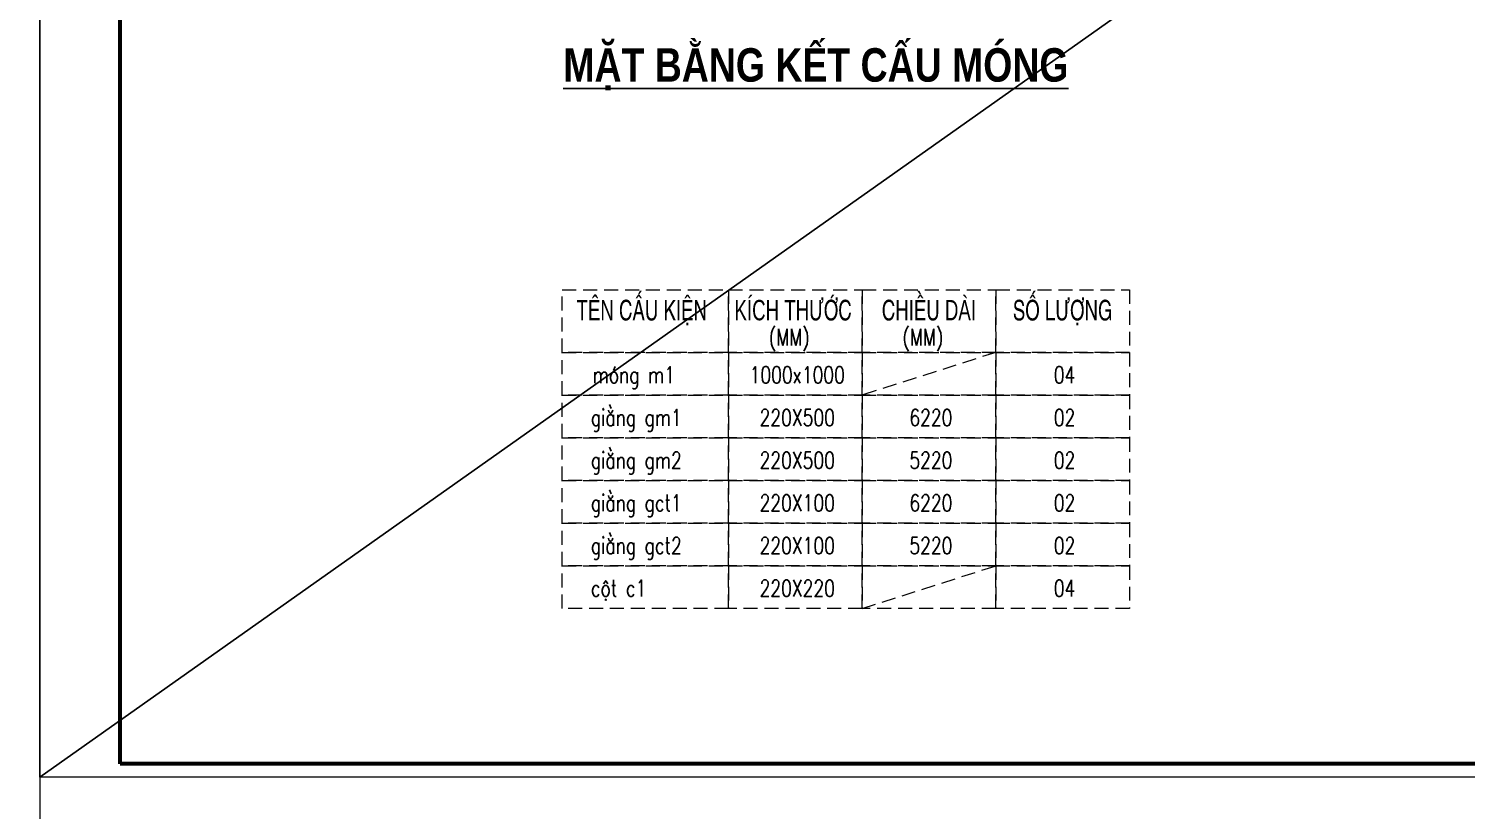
# Model space of a CAD drawing. Header units: millimetres. Extents: x 108335 to 288936, y -578047 to -548347.
# Drawn here: x 150235 to 163121, y -566464 to -559457 of the extents above; entities that cross this region are included whole.
import ezdxf
from ezdxf.enums import TextEntityAlignment as Align

# ---------------------------------------------------------------- set-up
doc = ezdxf.new("R2010")
doc.units = ezdxf.units.MM
doc.header["$MEASUREMENT"] = 0
doc.linetypes.add('HIDDEN', pattern=[0.375, 0.25, -0.125])
doc.layers.get('Defpoints').update_dxf_attribs({"color": 1})
doc.layers.add('KCS_Plotter', color=11, linetype='Continuous', plot=False)
doc.layers.add('Khungten_LCDI', color=7, linetype='Continuous')
for name, color, linetype, lineweight in [('LC MANH DUT', 35, 'HIDDEN', 5), ('LC Net thay', 7, 'Continuous', 25), ('LC Text1', 3, 'Continuous', 20), ('LC Text2', 7, 'Continuous', 25)]:
    doc.layers.add(name, color=color, linetype=linetype, lineweight=lineweight)
doc.styles.add('Khungten', font='VHAVAN.TTF', dxfattribs={"width": 0.9, "height": 5000})
doc.styles.add('LC 1', font='VHAVANB.TTF')
doc.styles.add('LC 2', font='VHARIALN.TTF', dxfattribs={"width": 0.7})
doc.styles.add('LC 3', font='vnsimli.shx', dxfattribs={"width": 0.75})
doc.styles.add('LC3', font='VHARIALB.TTF', dxfattribs={"width": 0.8})
doc.styles.add('Title', font='VHBLACK.TTF', dxfattribs={"width": 0.8})

# ---------------------------------------------------------------- blocks, each defined once
blk = doc.blocks.new('Nha o can bo nhan vien Trung doan')
at = {"layer": 'Defpoints', "lineweight": 0}
blk.add_lwpolyline([(-1200, -14850), (-1200, 14850), (40800, 14850), (40800, -14850)], close=True, dxfattribs=at)
at = {"layer": 'Khungten_LCDI', "color": 5, "lineweight": 60}
blk.add_lwpolyline([(0, -14650), (0, 14650), (40600, 14650), (40600, -14650)], close=True, dxfattribs=at)
at = {"color": 7, "style": 'Khungten', "width": 0.8}
for tag, p in [('REVISION', (39499, -10746)), ('NGAYHT', (39546, -11609))]:
    blk.add_attdef(tag, text='', height=200, dxfattribs=at).set_placement(p, align=Align.CENTER)
at = {"layer": 'LC Text1', "style": 'Title', "width": 1.485915}
for tag, p, p2 in [('TENBANVE1', (36913, -8886), (40339, -8886)), ('TENBANVE2', (36913, -9562), (40339, -9562))]:
    blk.add_attdef(tag, text='', height=250, dxfattribs=at).set_placement(p, p2, align=Align.FIT)
at = {"layer": 'LC Text1', "style": 'Title', "width": 0.7}
blk.add_attdef('SOBANVE', text='', height=250, dxfattribs=at).set_placement((39562, -13896), align=Align.CENTER)
blk = doc.blocks.new('TIEUDE1')
at = {"layer": 'LC Text2', "color": 7, "style": 'LC 1'}
blk.add_attdef('TIªU§Ò', text='', height=5, dxfattribs=at).set_placement((0, 0), align=Align.BOTTOM_CENTER)
blk.add_attdef('TL', text='', height=3, dxfattribs=at).set_placement((0, -2), align=Align.TOP_CENTER)

msp = doc.modelspace()

# ---------------------------------------------------------------- linework, layer by layer
at = {"layer": 'Defpoints', "lineweight": 0, "elevation": 0}
msp.add_lwpolyline([(108335.46, -578047.19), (108335.46, -548347.19), (150335.46, -548347.19), (150335.46, -578047.19)], close=True, dxfattribs=at)
at = {"layer": 'KCS_Plotter', "ltscale": 2}
msp.add_line((150335.46, -566167.19), (175535.46, -548347.19), dxfattribs=at)
at = {"layer": 'LC MANH DUT', "ltscale": 500}
for p, q in [((158904.54, -562359.04, 0), (157706.45, -562741.7, 0)), ((157706.45, -564654.97, 0), (158904.54, -564272.32, 0))]:
    msp.add_line(p, q, dxfattribs=at)
at = {"layer": 'LC MANH DUT', "ltscale": 500, "elevation": 0}
for points in [[(155018.57, -561798.58), (156508.36, -561798.58), (156508.36, -562359.04), (155018.57, -562359.04)], [(156508.36, -561798.58), (157706.45, -561798.58), (157706.45, -562359.04), (156508.36, -562359.04)], [(157706.45, -561798.58), (158904.54, -561798.58), (158904.54, -562359.04), (157706.45, -562359.04)], [(158904.54, -561798.58), (160102.62, -561798.58), (160102.62, -562359.04), (158904.54, -562359.04)], [(155018.57, -562359.04), (156508.36, -562359.04), (156508.36, -562741.7), (155018.57, -562741.7)], [(156508.36, -562359.04), (157706.45, -562359.04), (157706.45, -562741.7), (156508.36, -562741.7)], [(157706.45, -562359.04), (158904.54, -562359.04), (158904.54, -562741.7), (157706.45, -562741.7)], [(158904.54, -562359.04), (160102.62, -562359.04), (160102.62, -562741.7), (158904.54, -562741.7)], [(155018.57, -562741.7), (156508.36, -562741.7), (156508.36, -563124.35), (155018.57, -563124.35)], [(156508.36, -562741.7), (157706.45, -562741.7), (157706.45, -563124.35), (156508.36, -563124.35)], [(157706.45, -562741.7), (158904.54, -562741.7), (158904.54, -563124.35), (157706.45, -563124.35)], [(158904.54, -562741.7), (160102.62, -562741.7), (160102.62, -563124.35), (158904.54, -563124.35)], [(155018.57, -563124.35), (156508.36, -563124.35), (156508.36, -563507.01), (155018.57, -563507.01)], [(156508.36, -563124.35), (157706.45, -563124.35), (157706.45, -563507.01), (156508.36, -563507.01)], [(157706.45, -563124.35), (158904.54, -563124.35), (158904.54, -563507.01), (157706.45, -563507.01)], [(158904.54, -563124.35), (160102.62, -563124.35), (160102.62, -563507.01), (158904.54, -563507.01)], [(155018.57, -563507.01), (156508.36, -563507.01), (156508.36, -563889.66), (155018.57, -563889.66)], [(156508.36, -563507.01), (157706.45, -563507.01), (157706.45, -563889.66), (156508.36, -563889.66)], [(157706.45, -563507.01), (158904.54, -563507.01), (158904.54, -563889.66), (157706.45, -563889.66)], [(158904.54, -563507.01), (160102.62, -563507.01), (160102.62, -563889.66), (158904.54, -563889.66)], [(155018.57, -563889.66), (156508.36, -563889.66), (156508.36, -564272.32), (155018.57, -564272.32)], [(156508.36, -563889.66), (157706.45, -563889.66), (157706.45, -564272.32), (156508.36, -564272.32)], [(157706.45, -563889.66), (158904.54, -563889.66), (158904.54, -564272.32), (157706.45, -564272.32)], [(158904.54, -563889.66), (160102.62, -563889.66), (160102.62, -564272.32), (158904.54, -564272.32)], [(155018.57, -564272.32), (156508.36, -564272.32), (156508.36, -564654.97), (155018.57, -564654.97)], [(156508.36, -564272.32), (157706.45, -564272.32), (157706.45, -564654.97), (156508.36, -564654.97)], [(157706.45, -564272.32), (158904.54, -564272.32), (158904.54, -564654.97), (157706.45, -564654.97)], [(158904.54, -564272.32), (160102.62, -564272.32), (160102.62, -564654.97), (158904.54, -564654.97)]]:
    msp.add_lwpolyline(points, close=True, dxfattribs=at)

# ---------------------------------------------------------------- block references
at = {"layer": 'LC Net thay', "xscale": 0.6, "yscale": 0.6, "zscale": 0.6}
msp.add_blockref('Nha o can bo nhan vien Trung doan', (151055.46, -557257.19, 0), dxfattribs=at)
at = {"layer": 'LC Text2'}
ref = msp.add_blockref('TIEUDE1', (157291.67, -560021.71, 0), dxfattribs=dict(at, xscale=60.95999999999999, yscale=60.95999999999999, zscale=60.95999999999999))
ref.add_attrib('TIªU§Ò', '%%UmÆt b»ng kÕt cÊu mãng', dxfattribs={"color": 7, "height": 300.1923, "style": 'LC3', "width": 0.8}).set_placement((157291.67, -560021.71, 0), align=Align.BOTTOM_CENTER)

# ---------------------------------------------------------------- texts
at = {"layer": 'LC Text1', "style": 'LC 3', "width": 0.75}
for s, p in [('(MM)', (156869.95, -562298.48, 0)), ('(MM)', (158068.04, -562298.48, 0)), ('mãng m1', (155291.38, -562635.7, 0)), ('gi»ng gm1', (155274.75, -563018.36, 0)), ('gi»ng gm2', (155274.75, -563401.01, 0)), ('gi»ng gct1', (155274.75, -563783.67, 0)), ('gi»ng gct2', (155274.75, -564166.32, 0)), ('cét c1', (155274.75, -564548.98, 0))]:
    msp.add_text(s, height=150, dxfattribs=at).set_placement(p)
for s, p in [('1000x1000', (157124.6, -562635.7, 0)), ('04', (159520.78, -562635.7, 0)), ('220X500', (157124.6, -563018.36, 0)), ('6220', (158322.69, -563018.36, 0)), ('02', (159520.78, -563018.36, 0)), ('220X500', (157124.6, -563401.01, 0)), ('5220', (158322.69, -563401.01, 0)), ('02', (159520.78, -563401.01, 0)), ('220X100', (157124.6, -563783.67, 0)), ('6220', (158322.69, -563783.67, 0)), ('02', (159520.78, -563783.67, 0)), ('220X100', (157124.6, -564166.32, 0)), ('5220', (158322.69, -564166.32, 0)), ('02', (159520.78, -564166.32, 0)), ('220X220', (157124.6, -564548.98, 0)), ('04', (159520.78, -564548.98, 0))]:
    msp.add_text(s, height=150, dxfattribs=at).set_placement(p, align=Align.CENTER)
at = {"layer": 'LC Text2', "lineweight": -2, "style": 'LC 2', "width": 0.8}
for s, p in [('tªn cÊu kiÖn', (155145.68, -562071.21, 0)), ('chiÒu dµi', (157882.84, -562071.21, 0)), ('sè l\xadîng', (159057.28, -562071.21, 0)), ('kÝch th\xadíc', (156561.92, -562071.21, 0))]:
    msp.add_text(s, height=182.586, dxfattribs=at).set_placement(p)

doc.saveas('drawing.dxf')
